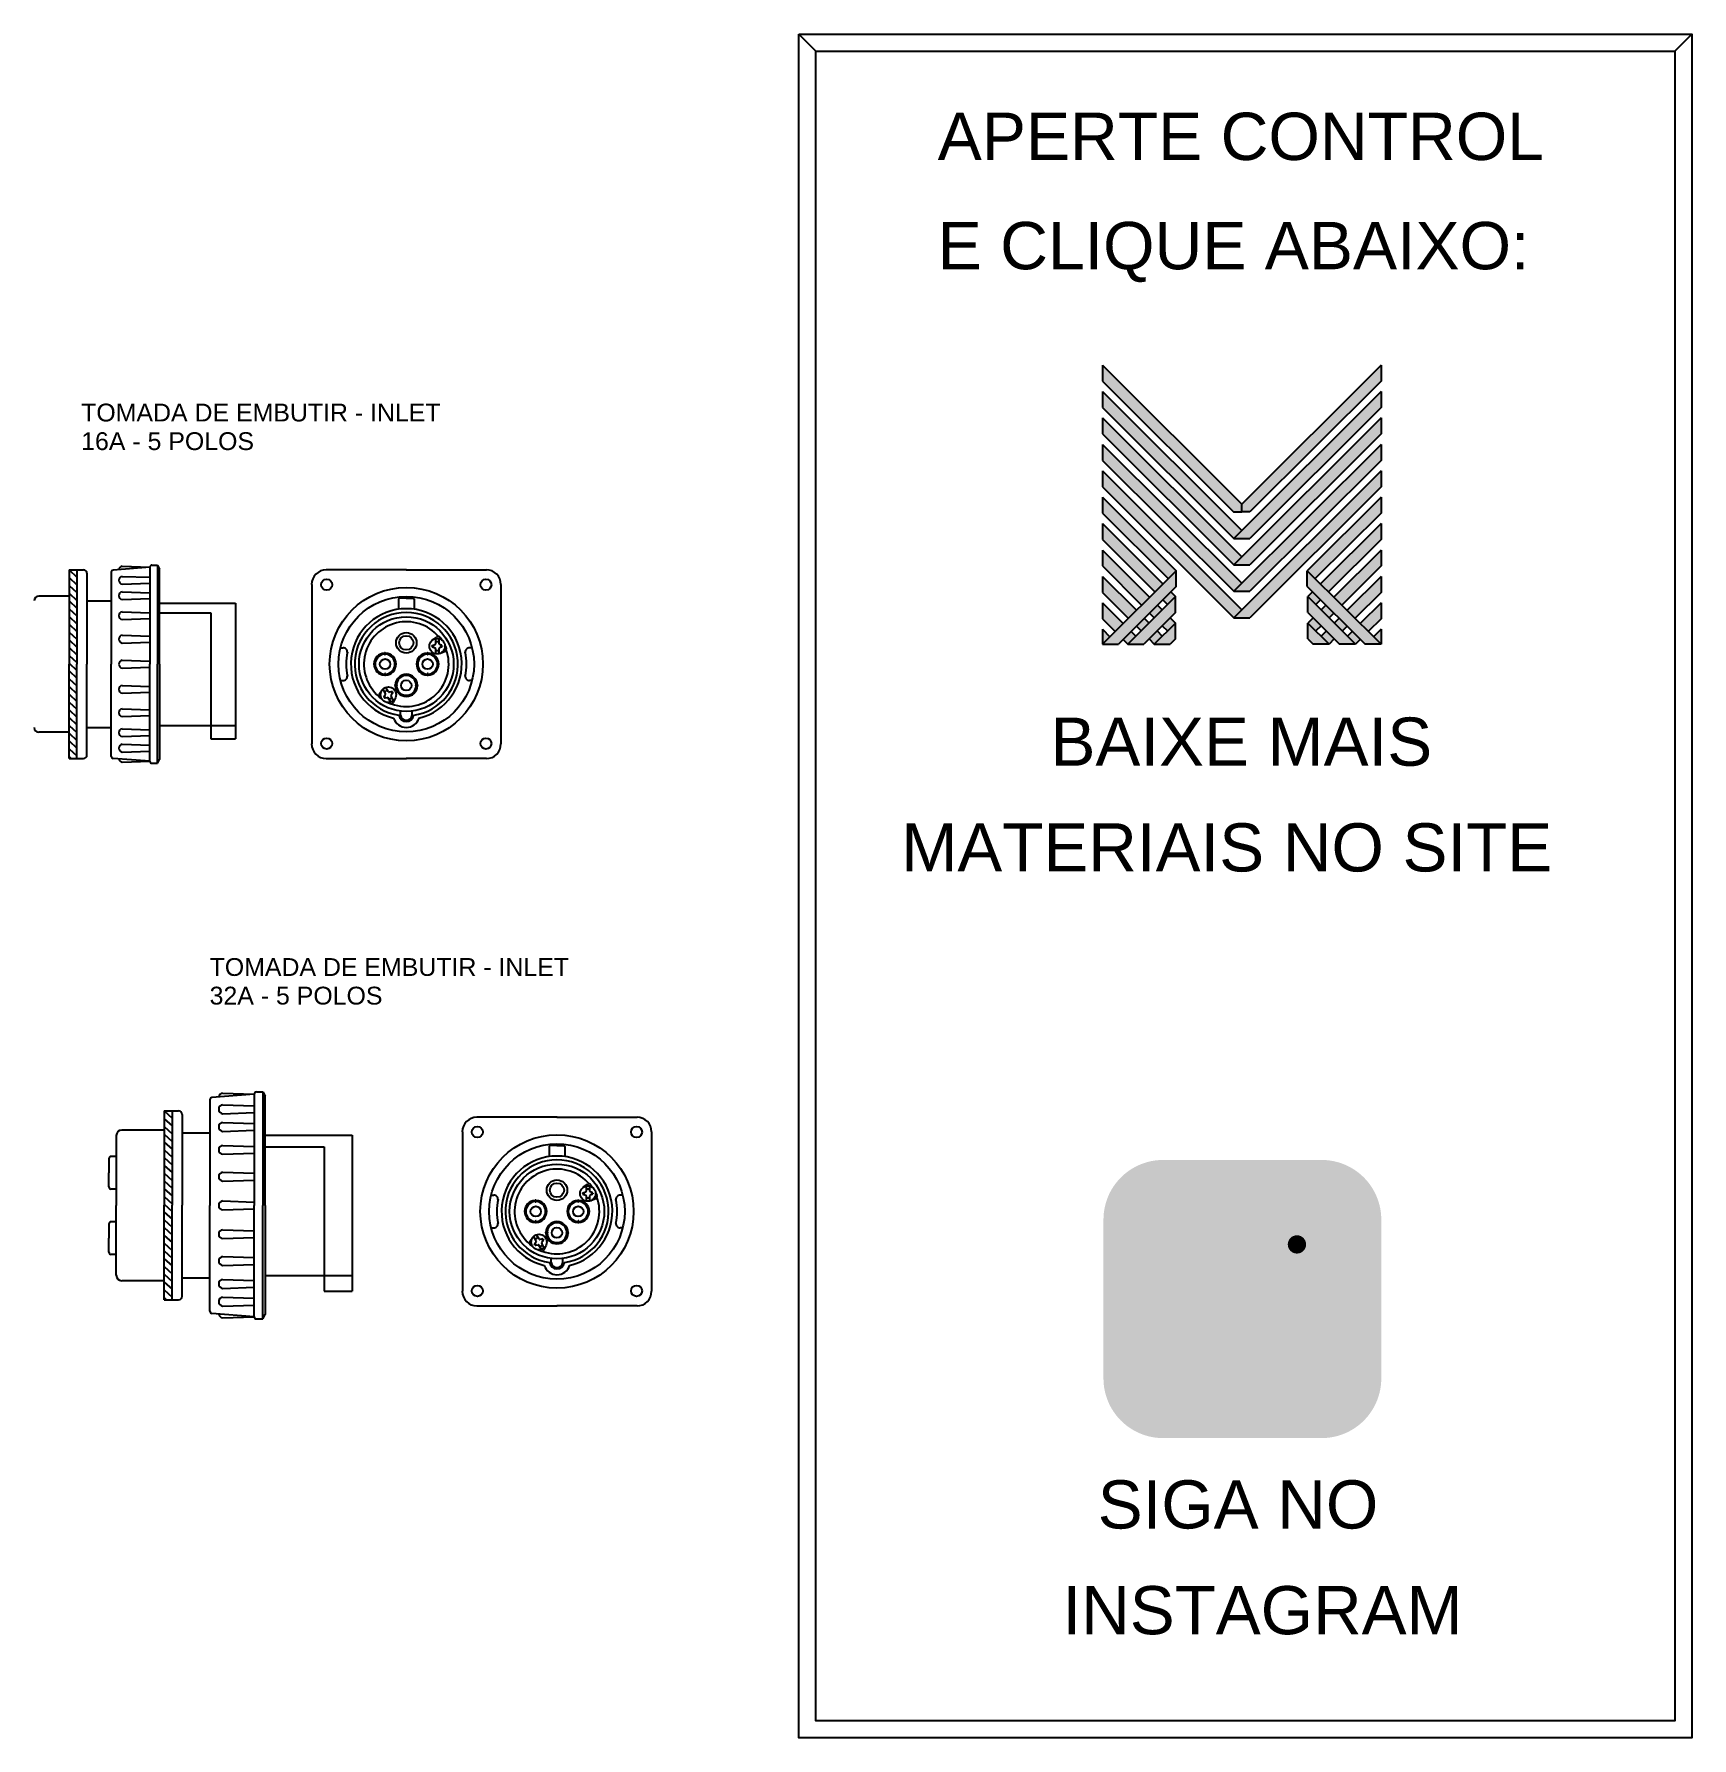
# Model space of a CAD drawing. Header units: millimetres. Extents: x 880 to 2237, y 682 to 1447.
# Drawn here: x 1492 to 2237, y 682 to 1447 of the extents above; entities that cross this region are included whole.
import ezdxf

# ---------------------------------------------------------------- set-up
doc = ezdxf.new("R2010")
doc.units = ezdxf.units.MM
for name, color, linetype in [('BUCHA DE PASSAGEM', 20, 'Continuous'), ('logo01', 10, 'Continuous'), ('logo02', 250, 'Continuous')]:
    doc.layers.add(name, color=color, linetype=linetype)
doc.styles.get("Standard").update_dxf_attribs({"font": 'arial.ttf'})

# ---------------------------------------------------------------- blocks, each defined once
blk = doc.blocks.new('MESH')
at = {"layer": 'logo01'}
h = blk.add_hatch(color=256, dxfattribs=at)
h.dxf.hatch_style = 1
h.paths.add_polyline_path([(30046, 14087), (30046, 13835), (32119, 11769), (32248, 11769), (32248, 11893)])
h.paths.add_polyline_path([(30046, 13670), (30046, 13418), (32121, 11349), (32248, 11475)])
h.paths.add_polyline_path([(30046, 13253), (30046, 13001), (32121, 10932), (32248, 11058)])
h.paths.add_polyline_path([(30046, 12835), (30046, 12583), (32121, 10515), (32248, 10641)])
h.paths.add_polyline_path([(30046, 12418), (30046, 12166), (32121, 10097), (32248, 10223)])
h.paths.add_polyline_path([(30046, 12001), (30046, 11749), (31084, 10714), (31211, 10840)])
h.paths.add_polyline_path([(30046, 11583), (30046, 11331), (30875, 10505), (31001, 10631)])
h.paths.add_polyline_path([(30046, 11166), (30046, 10914), (30666, 10296), (30792, 10422)])
h.paths.add_polyline_path([(30046, 10749), (30046, 10497), (30456, 10088), (30583, 10214)])
h.paths.add_polyline_path([(30046, 10331), (30046, 10079), (30247, 9879), (30373, 10005)])
h.paths.add_polyline_path([(30164, 9796), (30046, 9914), (30046, 9679)])
h.paths.add_polyline_path([(30574, 9805), (30500, 9879), (30373, 9753), (30448, 9679)])
h.paths.add_polyline_path([(30784, 10013), (30709, 10088), (30583, 9962), (30657, 9887)])
h.paths.add_polyline_path([(30993, 9805), (30910, 9887), (30784, 9761), (30867, 9679)])
h.paths.add_polyline_path([(30993, 10222), (30918, 10296), (30792, 10170), (30867, 10096)])
h.paths.add_polyline_path([(31119, 10096), (30993, 9970), (31076, 9887), (31202, 10013)])
h.paths.add_polyline_path([(31202, 10431), (31128, 10505), (31001, 10379), (31076, 10305)], flags=17)
h.paths.add_polyline_path([(33284, 10840), (33284, 10588), (34196, 9679), (34449, 9679)])
h.paths.add_polyline_path([(33293, 10431), (33293, 10179), (33794, 9679), (34047, 9679)])
h.paths.add_polyline_path([(33293, 10013), (33293, 9761), (33376, 9679), (33628, 9679)], flags=17)
at = {"layer": 'logo02'}
h = blk.add_hatch(color=256, dxfattribs=at)
h.dxf.hatch_style = 1
h.paths.add_polyline_path([(34449, 13835), (34449, 14087), (32248, 11893), (32248, 11769), (32376, 11769)])
h.paths.add_polyline_path([(34449, 13418), (34449, 13670), (32121, 11349), (32374, 11349)])
h.paths.add_polyline_path([(34449, 13001), (34449, 13253), (32121, 10932), (32374, 10932)])
h.paths.add_polyline_path([(34449, 12583), (34449, 12835), (32121, 10515), (32374, 10515)])
h.paths.add_polyline_path([(34449, 12166), (34449, 12418), (32121, 10097), (32374, 10097)])
h.paths.add_polyline_path([(34449, 11749), (34449, 12001), (33284, 10840), (33411, 10714)], flags=17)
h.paths.add_polyline_path([(34449, 11331), (34449, 11583), (33494, 10631), (33620, 10505)], flags=17)
h.paths.add_polyline_path([(34449, 10914), (34449, 11166), (33703, 10422), (33829, 10296)], flags=17)
h.paths.add_polyline_path([(34449, 10497), (34449, 10749), (33912, 10214), (34039, 10088)])
h.paths.add_polyline_path([(34449, 10331), (34122, 10005), (34248, 9879), (34449, 10079)])
h.paths.add_polyline_path([(33577, 10296), (33502, 10222), (33628, 10096), (33703, 10170)])
h.paths.add_polyline_path([(33367, 10505), (33293, 10431), (33419, 10305), (33494, 10379)], flags=17)
h.paths.add_polyline_path([(33376, 10096), (33293, 10013), (33419, 9887), (33502, 9970)])
h.paths.add_polyline_path([(33786, 10088), (33711, 10013), (33838, 9887), (33912, 9962)])
h.paths.add_polyline_path([(33585, 9887), (33502, 9805), (33628, 9679), (33711, 9761)])
h.paths.add_polyline_path([(33995, 9879), (33921, 9805), (34047, 9679), (34122, 9753)])
h.paths.add_polyline_path([(34449, 9914), (34331, 9796), (34449, 9679)])
h.paths.add_polyline_path([(31202, 10013), (30867, 9679), (31119, 9679), (31202, 9761)], flags=17)
h.paths.add_polyline_path([(31202, 10179), (31202, 10431), (30448, 9679), (30701, 9679)])
h.paths.add_polyline_path([(31211, 10588), (31211, 10840), (30046, 9679), (30299, 9679)])
at = {"layer": 'logo01'}
for p, q in [((30046, 14087), (30046, 13835)), ((30046, 14087), (32248, 11893)), ((30046, 13835), (32119, 11769)), ((30046, 13670), (30046, 13418)), ((30046, 13670), (32248, 11475)), ((30046, 13418), (32121, 11349)), ((30046, 13253), (30046, 13001)), ((30046, 13253), (32248, 11058)), ((30046, 13001), (32121, 10932)), ((30046, 12835), (30046, 12583)), ((30046, 12835), (32248, 10641)), ((30046, 12583), (32121, 10515)), ((30046, 12418), (30046, 12166)), ((30046, 12418), (32248, 10223)), ((30046, 12166), (32121, 10097)), ((30046, 12001), (30046, 11749)), ((30046, 12001), (31211, 10840)), ((30046, 11749), (31084, 10714)), ((30046, 11583), (30046, 11331)), ((30046, 11583), (31001, 10631)), ((32119, 11769), (32248, 11769)), ((30046, 11331), (30875, 10505)), ((30046, 11166), (30046, 10914)), ((30046, 11166), (30792, 10422)), ((30046, 10914), (30666, 10296)), ((33284, 10840), (34449, 9679)), ((33284, 10588), (33284, 10840)), ((30046, 10749), (30046, 10497)), ((30046, 10749), (30583, 10214)), ((31128, 10505), (31202, 10431)), ((33284, 10588), (34196, 9679)), ((30046, 10497), (30456, 10088)), ((30046, 10331), (30046, 10079)), ((30046, 10331), (30373, 10005)), ((30918, 10296), (30993, 10222)), ((31001, 10379), (31076, 10305)), ((33293, 10431), (34047, 9679)), ((33293, 10179), (33293, 10431)), ((30046, 10079), (30247, 9879)), ((30583, 9962), (30657, 9887)), ((30709, 10088), (30784, 10013)), ((30792, 10170), (30867, 10096)), ((30993, 9970), (31076, 9887)), ((31119, 10096), (31202, 10013)), ((33293, 10179), (33794, 9679)), ((33293, 10013), (33628, 9679)), ((33293, 9761), (33293, 10013)), ((30046, 9914), (30046, 9679)), ((30046, 9914), (30164, 9796)), ((30373, 9753), (30448, 9679)), ((30500, 9879), (30574, 9805)), ((30784, 9761), (30867, 9679)), ((30910, 9887), (30993, 9805)), ((33293, 9761), (33376, 9679)), ((33628, 9679), (33376, 9679)), ((34047, 9679), (33794, 9679)), ((34449, 9679), (34196, 9679))]:
    blk.add_line(p, q, dxfattribs=at)
at = {"layer": 'logo02'}
for p, q in [((34449, 14087), (32248, 11893)), ((34449, 14087), (34449, 13835)), ((34449, 13835), (32376, 11769)), ((34449, 13670), (32121, 11349)), ((34449, 13670), (34449, 13418)), ((34449, 13253), (32121, 10932)), ((34449, 13418), (32374, 11349)), ((34449, 13253), (34449, 13001)), ((34449, 13001), (32374, 10932)), ((34449, 12835), (32121, 10515)), ((34449, 12835), (34449, 12583)), ((34449, 12418), (32121, 10097)), ((34449, 12583), (32374, 10515)), ((34449, 12418), (34449, 12166)), ((34449, 12166), (32374, 10097)), ((32248, 11769), (32248, 11893)), ((34449, 12001), (33284, 10840)), ((34449, 12001), (34449, 11749)), ((32376, 11769), (32248, 11769)), ((34449, 11749), (33411, 10714)), ((34449, 11583), (33494, 10631)), ((34449, 11583), (34449, 11331)), ((32121, 11349), (32374, 11349)), ((34449, 11331), (33620, 10505)), ((34449, 11166), (33703, 10422)), ((34449, 11166), (34449, 10914)), ((31211, 10840), (30046, 9679)), ((31211, 10588), (31211, 10840)), ((32121, 10932), (32374, 10932)), ((34449, 10914), (33829, 10296)), ((31211, 10588), (30299, 9679)), ((32121, 10515), (32374, 10515)), ((33367, 10505), (33293, 10431)), ((34449, 10749), (33912, 10214)), ((34449, 10749), (34449, 10497)), ((31202, 10431), (30448, 9679)), ((31202, 10179), (31202, 10431)), ((33494, 10379), (33419, 10305)), ((33577, 10296), (33502, 10222)), ((34449, 10497), (34039, 10088)), ((34449, 10331), (34122, 10005)), ((34449, 10331), (34449, 10079)), ((31202, 10179), (30701, 9679)), ((31202, 10013), (30867, 9679)), ((31202, 9761), (31202, 10013)), ((32121, 10097), (32374, 10097)), ((33376, 10096), (33293, 10013)), ((33502, 9970), (33419, 9887)), ((33703, 10170), (33628, 10096)), ((33786, 10088), (33711, 10013)), ((33912, 9962), (33838, 9887)), ((34449, 10079), (34248, 9879)), ((31202, 9761), (31119, 9679)), ((33585, 9887), (33502, 9805)), ((33711, 9761), (33628, 9679)), ((33995, 9879), (33921, 9805)), ((34122, 9753), (34047, 9679)), ((34449, 9914), (34331, 9796)), ((34449, 9914), (34449, 9679)), ((30046, 9679), (30299, 9679)), ((30448, 9679), (30701, 9679)), ((30867, 9679), (31119, 9679))]:
    blk.add_line(p, q, dxfattribs=at)

msp = doc.modelspace()

# ---------------------------------------------------------------- hatches: boundary and pattern name
at = {"layer": 'BUCHA DE PASSAGEM'}
h = msp.add_hatch(color=18, dxfattribs=at)
h.dxf.hatch_style = 1
h.paths.add_polyline_path([(2070.24, 941.67), (1999.06, 941.67, 0.414214), (1972.26, 914.88), (1972.26, 843.55, 0.414214), (1999.06, 816.75), (2070.24, 816.75, 0.414214), (2097.03, 843.55), (2097.03, 914.88, 0.414214)])
h.paths.add_polyline_path([(2017.34, 924.32), (2051.96, 924.32, -0.414214), (2079.68, 896.6), (2079.68, 861.83, -0.414214), (2051.96, 834.11), (2017.34, 834.11, -0.414214), (1989.62, 861.83), (1989.62, 896.6, -0.414214)], flags=16)
h.paths.add_polyline_path([(2017.34, 916.08), (2051.96, 916.08, -0.414214), (2071.44, 896.6), (2071.44, 861.83, -0.414214), (2051.96, 842.35), (2017.34, 842.35, -0.414214), (1997.86, 861.83), (1997.86, 896.6, -0.414214)], flags=0)
h.paths.add_polyline_path([(2055.86, 879.21, -1), (2013.44, 879.21, -1)], flags=0)
h.paths.add_polyline_path([(2047.62, 879.21, -1), (2021.67, 879.21, -1)], flags=0)
h.paths.add_polyline_path([(2063.26, 903.73, -1), (2055.03, 903.73, -1)], flags=0)
h.paths.add_polyline_path([(2051.96, 916.08), (2017.34, 916.08, 0.414214), (1997.86, 896.6), (1997.86, 861.83, 0.414214), (2017.34, 842.35), (2051.96, 842.35, 0.414214), (2071.44, 861.83), (2071.44, 896.6, 0.414214)], flags=0)
h.paths.add_polyline_path([(2021.67, 879.21, 1), (2047.62, 879.21, 1)], flags=0)
h = msp.add_hatch(color=0, dxfattribs=at)
h.dxf.hatch_style = 1
h.paths.add_polyline_path([(2017.34, 924.32, 0.414214), (1989.62, 896.6), (1989.62, 861.83, 0.414214), (2017.34, 834.11), (2051.96, 834.11, 0.414214), (2079.68, 861.83), (2079.68, 896.6, 0.414214), (2051.96, 924.32)])
h.paths.add_polyline_path([(2063.26, 903.73, -1), (2055.03, 903.73, -1)], flags=16)
h.paths.add_polyline_path([(2055.86, 879.21, -1), (2013.44, 879.21, -1)], flags=16)
h.paths.add_polyline_path([(2047.62, 879.21, -1), (2021.67, 879.21, -1)], flags=0)
h = msp.add_hatch(color=18, dxfattribs=at)
h.dxf.hatch_style = 1
h.paths.add_polyline_path([(2051.96, 916.08), (2017.34, 916.08, 0.414214), (1997.86, 896.6), (1997.86, 861.83, 0.414214), (2017.34, 842.35), (2051.96, 842.35, 0.414214), (2071.44, 861.83), (2071.44, 896.6, 0.414214)])
h.paths.add_polyline_path([(2055.86, 879.21, -1), (2013.44, 879.21, -1)], flags=16)
h.paths.add_polyline_path([(2047.62, 879.21, -1), (2021.67, 879.21, -1)], flags=0)
h.paths.add_polyline_path([(2055.03, 903.73, -1), (2063.26, 903.73, -1)], flags=16)
h.paths.add_polyline_path([(2047.62, 879.21, 1), (2021.67, 879.21, 1)], flags=0)
h = msp.add_hatch(color=0, dxfattribs=at)
h.dxf.hatch_style = 1
h.paths.add_polyline_path([(2063.26, 903.73, 1), (2055.03, 903.73, 1)])
h = msp.add_hatch(color=0, dxfattribs=at)
h.dxf.hatch_style = 1
h.paths.add_polyline_path([(2013.44, 879.21, 1), (2055.86, 879.21, 1)])
h.paths.add_polyline_path([(2047.62, 879.21, -1), (2021.67, 879.21, -1)], flags=16)
h = msp.add_hatch(color=18, dxfattribs=at)
h.dxf.hatch_style = 1
h.paths.add_polyline_path([(2021.67, 879.21, 1), (2047.62, 879.21, 1)])

# ---------------------------------------------------------------- linework, layer by layer
at = {"color": 1}
for p, q in [((1507.69, 1206.68), (1514.2, 1206.68)), ((1507.69, 1206.68), (1507.69, 1164.31)), ((1507.69, 1206.68), (1511.24, 1203.45)), ((1507.69, 1203.19), (1511.24, 1199.96)), ((1511.24, 1206.68), (1511.24, 1164.31)), ((1515.76, 1205.13), (1515.76, 1164.31)), ((1526.67, 1205.78), (1526.67, 1164.31)), ((1544.01, 1207.92), (1527.45, 1206.62)), ((1531.63, 1208.35), (1544.01, 1207.92)), ((1531.63, 1203.77), (1544.01, 1203.34)), ((1544.01, 1207.97), (1544.01, 1164.31)), ((1544.85, 1208.81), (1547.36, 1208.81)), ((1547.36, 1208.81), (1547.36, 1164.31)), ((1547.36, 1208.81), (1548.31, 1207.06)), ((1548.31, 1164.31), (1548.31, 1207.06)), ((1659.19, 1206.68), (1623.2, 1206.68)), ((1659.15, 1206.68), (1695.13, 1206.68)), ((1507.69, 1194.86), (1494.1, 1194.86)), ((1507.69, 1199.7), (1511.24, 1196.47)), ((1507.69, 1196.21), (1511.24, 1192.98)), ((1531.63, 1200.26), (1544.01, 1200.69)), ((1531.63, 1196.83), (1544.01, 1196.4)), ((1531.63, 1193.32), (1544.01, 1193.75)), ((1616.67, 1200.15), (1616.67, 1128.48)), ((1659.17, 1193.9), (1656.04, 1193.9)), ((1659.17, 1193.9), (1662.31, 1193.9)), ((1701.67, 1200.15), (1701.67, 1128.48)), ((1507.69, 1192.72), (1511.24, 1189.49)), ((1507.69, 1189.22), (1511.24, 1185.99)), ((1515.76, 1192.72), (1526.67, 1192.72)), ((1531.63, 1187.85), (1544.01, 1187.42)), ((1548.31, 1191.79), (1582.44, 1191.79)), ((1548.31, 1187.31), (1571.45, 1187.31)), ((1571.45, 1187.31), (1571.45, 1130.73)), ((1582.44, 1191.79), (1582.44, 1130.73)), ((1655.63, 1193.49), (1655.63, 1188.99)), ((1662.71, 1193.49), (1662.71, 1188.99)), ((1507.69, 1185.73), (1511.24, 1182.5)), ((1507.69, 1182.24), (1511.24, 1179.01)), ((1507.69, 1178.75), (1511.24, 1175.52)), ((1531.63, 1184.34), (1544.01, 1184.77)), ((1507.69, 1175.26), (1511.24, 1172.03)), ((1507.69, 1171.76), (1511.24, 1168.53)), ((1531.63, 1177.34), (1544.01, 1176.91)), ((1531.63, 1173.83), (1544.01, 1174.26)), ((1629.66, 1171.69), (1630.79, 1171.69)), ((1670.85, 1172.74), (1672.07, 1173.21)), ((1670.85, 1172.4), (1670.85, 1172.74)), ((1670.85, 1172.4), (1670.85, 1172.06)), ((1670.85, 1172.06), (1672.07, 1171.6)), ((1670.96, 1175.21), (1672.9, 1176.53)), ((1671.27, 1172.4), (1671.27, 1172.9)), ((1671.27, 1172.4), (1671.27, 1171.9)), ((1672.28, 1175.82), (1672.28, 1173.51)), ((1672.28, 1171.29), (1672.28, 1168.99)), ((1673.81, 1175.82), (1673.81, 1173.51)), ((1673.81, 1171.29), (1673.81, 1168.99)), ((1675.02, 1172.82), (1674.02, 1173.21)), ((1675.02, 1171.98), (1674.02, 1171.6)), ((1675.05, 1175.27), (1674.37, 1176.26)), ((1674.82, 1172.4), (1674.82, 1172.9)), ((1674.82, 1172.4), (1674.82, 1171.9)), ((1675.23, 1172.52), (1675.23, 1172.29)), ((1676.52, 1172.73), (1677.05, 1171.65)), ((1688.68, 1171.69), (1687.54, 1171.69)), ((1507.69, 1168.27), (1511.24, 1165.04)), ((1507.69, 1164.78), (1511.24, 1161.55)), ((1507.69, 1121.94), (1507.69, 1164.31)), ((1511.24, 1121.94), (1511.24, 1164.31)), ((1515.76, 1123.5), (1515.76, 1164.31)), ((1526.67, 1122.85), (1526.67, 1164.31)), ((1531.63, 1166.07), (1544.01, 1165.64)), ((1544.01, 1120.66), (1544.01, 1164.31)), ((1547.36, 1119.81), (1547.36, 1164.31)), ((1548.31, 1164.31), (1548.31, 1121.57)), ((1649.61, 1169.36), (1649.36, 1169.36)), ((1649.36, 1169.36), (1649.36, 1168.64)), ((1649.36, 1168.64), (1649.61, 1168.64)), ((1649.61, 1169.36), (1649.86, 1169.36)), ((1649.86, 1168.64), (1649.61, 1168.64)), ((1649.86, 1169.36), (1649.86, 1168.64)), ((1668.73, 1169.36), (1668.48, 1169.36)), ((1668.48, 1169.36), (1668.48, 1168.64)), ((1668.48, 1168.64), (1668.73, 1168.64)), ((1668.73, 1169.36), (1668.98, 1169.36)), ((1668.98, 1168.64), (1668.73, 1168.64)), ((1668.98, 1169.36), (1668.98, 1168.64)), ((1674.45, 1169.21), (1676.56, 1170.23)), ((1507.69, 1161.29), (1511.24, 1158.06)), ((1507.69, 1157.8), (1511.24, 1154.57)), ((1531.63, 1162.56), (1544.01, 1162.99)), ((1629.66, 1157.01), (1630.79, 1157.01)), ((1649.36, 1159.35), (1649.36, 1160.07)), ((1649.36, 1160.07), (1649.61, 1160.07)), ((1649.61, 1159.35), (1649.36, 1159.35)), ((1649.86, 1160.07), (1649.61, 1160.07)), ((1649.61, 1159.35), (1649.86, 1159.35)), ((1649.86, 1159.35), (1649.86, 1160.07)), ((1668.48, 1159.35), (1668.48, 1160.07)), ((1668.48, 1160.07), (1668.73, 1160.07)), ((1668.73, 1159.35), (1668.48, 1159.35)), ((1668.98, 1160.07), (1668.73, 1160.07)), ((1668.73, 1159.35), (1668.98, 1159.35)), ((1668.98, 1159.35), (1668.98, 1160.07)), ((1688.68, 1157.01), (1687.54, 1157.01)), ((1507.69, 1154.3), (1511.24, 1151.07)), ((1507.69, 1150.81), (1511.24, 1147.58)), ((1531.63, 1154.8), (1544.01, 1154.37)), ((1531.63, 1151.29), (1544.01, 1151.72)), ((1648.27, 1152.65), (1646.97, 1150.7)), ((1648.26, 1148.56), (1647.26, 1149.23)), ((1649.88, 1151.17), (1648.72, 1153.16)), ((1649.27, 1149.4), (1649.15, 1149.59)), ((1649.18, 1149.96), (1649.85, 1150.8)), ((1649.57, 1149.7), (1649.32, 1150.13)), ((1649.57, 1149.7), (1649.82, 1149.27)), ((1649.6, 1149.24), (1650.66, 1149.41)), ((1651.2, 1151.94), (1650.04, 1153.93)), ((1652.16, 1147.26), (1651, 1149.25)), ((1652.82, 1151.99), (1651.54, 1151.78)), ((1653.48, 1148.03), (1652.32, 1150.03)), ((1653.16, 1151.41), (1652.35, 1150.4)), ((1652.63, 1151.49), (1652.38, 1151.92)), ((1652.63, 1151.49), (1652.88, 1151.06)), ((1652.99, 1151.7), (1652.82, 1151.99)), ((1652.99, 1151.7), (1653.16, 1151.41)), ((1654.31, 1149.22), (1653.31, 1147.1)), ((1654.17, 1154.8), (1654.17, 1155.05)), ((1654.17, 1155.05), (1654.89, 1155.05)), ((1654.17, 1154.8), (1654.17, 1154.54)), ((1654.17, 1154.54), (1654.89, 1154.54)), ((1654.89, 1155.05), (1654.89, 1154.8)), ((1654.89, 1154.54), (1654.89, 1154.8)), ((1664.17, 1155.05), (1663.45, 1155.05)), ((1663.45, 1155.05), (1663.45, 1154.8)), ((1663.45, 1154.54), (1663.45, 1154.8)), ((1664.17, 1154.54), (1663.45, 1154.54)), ((1664.17, 1154.8), (1664.17, 1155.05)), ((1664.17, 1154.8), (1664.17, 1154.54)), ((1507.69, 1147.32), (1511.24, 1144.09)), ((1507.69, 1143.83), (1511.24, 1140.6)), ((1507.69, 1140.34), (1511.24, 1137.11)), ((1531.63, 1144.29), (1544.01, 1143.86)), ((1531.63, 1140.78), (1544.01, 1141.21)), ((1650.81, 1147.11), (1651.89, 1146.6)), ((1656.58, 1141.36), (1656.58, 1143.26)), ((1661.76, 1141.36), (1661.76, 1143.26)), ((1507.69, 1133.76), (1494.1, 1133.76)), ((1507.69, 1136.84), (1511.24, 1133.61)), ((1507.69, 1133.35), (1511.24, 1130.12)), ((1515.76, 1135.91), (1526.67, 1135.91)), ((1531.63, 1135.3), (1544.01, 1134.88)), ((1548.31, 1136.83), (1582.44, 1136.83)), ((1659.17, 1139.46), (1659.17, 1139.46)), ((1659.17, 1139.46), (1659.17, 1139.46)), ((1507.69, 1129.86), (1511.24, 1126.63)), ((1507.69, 1126.37), (1511.24, 1123.14)), ((1531.63, 1131.8), (1544.01, 1132.23)), ((1531.63, 1128.36), (1544.01, 1127.93)), ((1531.63, 1124.86), (1544.01, 1125.29)), ((1571.45, 1130.73), (1582.44, 1130.73)), ((1507.69, 1122.88), (1508.71, 1121.94)), ((1507.69, 1121.94), (1514.2, 1121.94)), ((1544.01, 1120.7), (1527.45, 1122.01)), ((1531.63, 1120.28), (1544.01, 1120.7)), ((1544.85, 1119.81), (1547.36, 1119.81)), ((1547.36, 1119.81), (1548.31, 1121.57)), ((1623.2, 1121.94), (1659.19, 1121.94)), ((1695.13, 1121.94), (1659.15, 1121.94)), ((1591.83, 972.25), (1594.71, 972.25)), ((1594.71, 972.25), (1594.71, 921.25)), ((1594.71, 972.25), (1595.79, 970.24)), ((1570.99, 968.77), (1570.99, 921.25)), ((1590.86, 971.23), (1571.88, 969.73)), ((1576.68, 971.72), (1590.86, 971.23)), ((1576.68, 966.47), (1590.86, 965.97)), ((1590.86, 971.28), (1590.86, 921.25)), ((1595.79, 921.25), (1595.79, 970.24)), ((1550.42, 963.66), (1556.93, 963.66)), ((1550.42, 963.66), (1550.42, 921.29)), ((1550.42, 963.66), (1553.97, 960.43)), ((1550.42, 960.17), (1553.97, 956.94)), ((1550.42, 956.68), (1553.97, 953.44)), ((1553.97, 963.66), (1553.97, 921.29)), ((1558.49, 962.11), (1558.49, 921.29)), ((1576.68, 962.45), (1590.86, 962.94)), ((1576.68, 958.51), (1590.86, 958.02)), ((1726.85, 960.87), (1690.86, 960.87)), ((1726.81, 960.87), (1762.79, 960.87)), ((1528.92, 952.66), (1528.92, 921.26)), ((1550.42, 955.08), (1531.34, 955.08)), ((1550.42, 953.18), (1553.97, 949.95)), ((1550.42, 949.69), (1553.97, 946.46)), ((1558.49, 953.8), (1570.99, 953.8)), ((1576.68, 954.49), (1590.86, 954.99)), ((1595.79, 952.74), (1634.91, 952.74)), ((1634.91, 952.74), (1634.91, 882.75)), ((1684.33, 954.33), (1684.33, 882.67)), ((1769.33, 954.33), (1769.33, 882.67)), ((1525.58, 942.3), (1525.58, 935.94)), ((1528.92, 943.27), (1526.55, 943.27)), ((1550.42, 946.2), (1553.97, 942.97)), ((1550.42, 942.71), (1553.97, 939.48)), ((1576.68, 948.21), (1590.86, 947.72)), ((1576.68, 944.2), (1590.86, 944.69)), ((1595.79, 947.6), (1622.31, 947.6)), ((1622.31, 947.6), (1622.31, 882.75)), ((1723.29, 947.68), (1723.29, 943.17)), ((1726.83, 948.09), (1723.7, 948.09)), ((1726.83, 948.09), (1729.97, 948.09)), ((1730.37, 947.68), (1730.37, 943.17)), ((1525.58, 929.58), (1525.58, 935.94)), ((1550.42, 939.22), (1553.97, 935.99)), ((1550.42, 935.72), (1553.97, 932.49)), ((1576.68, 936.17), (1590.86, 935.68)), ((1528.92, 928.61), (1526.55, 928.61)), ((1550.42, 932.23), (1553.97, 929)), ((1550.42, 928.74), (1553.97, 925.51)), ((1576.68, 932.16), (1590.86, 932.65)), ((1738.51, 926.93), (1739.72, 927.39)), ((1738.51, 926.59), (1738.51, 926.93)), ((1738.51, 926.59), (1738.51, 926.25)), ((1738.51, 926.25), (1739.72, 925.78)), ((1738.62, 929.4), (1740.56, 930.72)), ((1738.93, 926.59), (1738.93, 927.09)), ((1738.93, 926.59), (1738.93, 926.09)), ((1739.94, 930), (1739.94, 927.7)), ((1741.47, 930), (1741.47, 927.7)), ((1742.68, 927.01), (1741.68, 927.39)), ((1742.68, 926.17), (1741.68, 925.78)), ((1742.7, 929.45), (1742.03, 930.44)), ((1742.47, 926.59), (1742.47, 927.09)), ((1742.47, 926.59), (1742.47, 926.09)), ((1742.89, 926.7), (1742.89, 926.47)), ((1744.18, 926.91), (1744.7, 925.84)), ((1528.92, 889.85), (1528.92, 921.26)), ((1550.42, 925.25), (1553.97, 922.02)), ((1550.42, 921.76), (1553.97, 918.53)), ((1550.42, 878.92), (1550.42, 921.29)), ((1550.42, 918.26), (1553.97, 915.03)), ((1553.97, 878.92), (1553.97, 921.29)), ((1558.49, 880.47), (1558.49, 921.29)), ((1570.99, 873.72), (1570.99, 921.25)), ((1576.68, 923.26), (1590.86, 922.76)), ((1576.68, 919.24), (1590.86, 919.73)), ((1590.86, 871.21), (1590.86, 921.25)), ((1594.71, 870.25), (1594.71, 921.25)), ((1595.79, 921.25), (1595.79, 872.26)), ((1697.32, 925.87), (1698.45, 925.87)), ((1717.27, 923.54), (1717.02, 923.54)), ((1717.02, 923.54), (1717.02, 922.82)), ((1717.02, 922.82), (1717.27, 922.82)), ((1717.27, 923.54), (1717.52, 923.54)), ((1717.52, 922.82), (1717.27, 922.82)), ((1717.52, 923.54), (1717.52, 922.82)), ((1736.39, 923.54), (1736.14, 923.54)), ((1736.14, 923.54), (1736.14, 922.82)), ((1736.14, 922.82), (1736.39, 922.82)), ((1736.39, 923.54), (1736.64, 923.54)), ((1736.64, 922.82), (1736.39, 922.82)), ((1736.64, 923.54), (1736.64, 922.82)), ((1739.94, 925.48), (1739.94, 923.18)), ((1741.47, 925.48), (1741.47, 923.18)), ((1742.11, 923.39), (1744.21, 924.42)), ((1756.34, 925.87), (1755.2, 925.87)), ((1525.58, 912.94), (1525.58, 906.58)), ((1528.92, 913.9), (1526.55, 913.9)), ((1550.42, 914.77), (1553.97, 911.54)), ((1550.42, 911.28), (1553.97, 908.05)), ((1697.32, 911.2), (1698.45, 911.2)), ((1717.02, 913.54), (1717.02, 914.26)), ((1717.02, 914.26), (1717.27, 914.26)), ((1717.27, 913.54), (1717.02, 913.54)), ((1717.52, 914.26), (1717.27, 914.26)), ((1717.27, 913.54), (1717.52, 913.54)), ((1717.52, 913.54), (1717.52, 914.26)), ((1736.14, 913.54), (1736.14, 914.26)), ((1736.14, 914.26), (1736.39, 914.26)), ((1736.39, 913.54), (1736.14, 913.54)), ((1736.64, 914.26), (1736.39, 914.26)), ((1736.39, 913.54), (1736.64, 913.54)), ((1736.64, 913.54), (1736.64, 914.26)), ((1756.34, 911.2), (1755.2, 911.2)), ((1525.58, 900.22), (1525.58, 906.58)), ((1550.42, 907.79), (1553.97, 904.56)), ((1550.42, 904.3), (1553.97, 901.07)), ((1576.68, 910.34), (1590.86, 909.85)), ((1576.68, 906.32), (1590.86, 906.81)), ((1715.93, 906.83), (1714.63, 904.89)), ((1715.92, 902.75), (1714.92, 903.41)), ((1717.54, 905.35), (1716.38, 907.34)), ((1716.92, 903.58), (1716.81, 903.78)), ((1716.84, 904.15), (1717.51, 904.98)), ((1717.23, 903.89), (1716.98, 904.32)), ((1717.23, 903.89), (1717.48, 903.46)), ((1717.26, 903.42), (1718.32, 903.6)), ((1718.86, 906.13), (1717.7, 908.11)), ((1719.82, 901.45), (1718.66, 903.44)), ((1720.48, 906.18), (1719.2, 905.97)), ((1721.14, 902.22), (1719.98, 904.21)), ((1720.82, 905.59), (1720.01, 904.58)), ((1720.29, 905.68), (1720.04, 906.11)), ((1720.29, 905.68), (1720.54, 905.25)), ((1720.65, 905.89), (1720.48, 906.18)), ((1720.65, 905.89), (1720.82, 905.59)), ((1721.97, 903.4), (1720.97, 901.29)), ((1721.83, 908.98), (1721.83, 909.23)), ((1721.83, 909.23), (1722.55, 909.23)), ((1721.83, 908.98), (1721.83, 908.73)), ((1721.83, 908.73), (1722.55, 908.73)), ((1722.55, 909.23), (1722.55, 908.98)), ((1722.55, 908.73), (1722.55, 908.98)), ((1731.83, 909.23), (1731.11, 909.23)), ((1731.11, 909.23), (1731.11, 908.98)), ((1731.11, 908.73), (1731.11, 908.98)), ((1731.83, 908.73), (1731.11, 908.73)), ((1731.83, 908.98), (1731.83, 909.23)), ((1731.83, 908.98), (1731.83, 908.73)), ((1528.92, 899.25), (1526.55, 899.25)), ((1550.42, 900.8), (1553.97, 897.57)), ((1550.42, 897.31), (1553.97, 894.08)), ((1576.68, 898.3), (1590.86, 897.81)), ((1718.47, 901.3), (1719.55, 900.78)), ((1724.24, 895.54), (1724.24, 897.44)), ((1729.42, 895.54), (1729.42, 897.44)), ((1550.42, 893.82), (1553.97, 890.59)), ((1550.42, 890.33), (1553.97, 887.1)), ((1558.49, 888.69), (1570.99, 888.69)), ((1576.68, 894.28), (1590.86, 894.77)), ((1576.68, 888), (1590.86, 887.51)), ((1595.79, 889.75), (1634.91, 889.75)), ((1726.83, 893.65), (1726.83, 893.65)), ((1726.83, 893.65), (1726.83, 893.65)), ((1550.42, 887.44), (1531.34, 887.44)), ((1550.42, 886.84), (1553.97, 883.61)), ((1550.42, 883.34), (1553.97, 880.11)), ((1576.68, 883.98), (1590.86, 884.47)), ((1576.68, 880.05), (1590.86, 879.55)), ((1622.31, 882.75), (1634.91, 882.75)), ((1550.42, 879.85), (1551.44, 878.92)), ((1550.42, 878.92), (1556.93, 878.92)), ((1590.86, 871.27), (1571.88, 872.76)), ((1576.68, 876.03), (1590.86, 876.52)), ((1690.86, 876.13), (1726.85, 876.13)), ((1762.79, 876.13), (1726.81, 876.13)), ((1576.68, 870.77), (1590.86, 871.27)), ((1591.83, 870.25), (1594.71, 870.25)), ((1594.71, 870.25), (1595.79, 872.26))]:
    msp.add_line(p, q, dxfattribs=at)
for centre, radius in [((1623.42, 1200.02), 2.47), ((1694.91, 1200.02), 2.47), ((1659.17, 1164.35), 34.43), ((1659.17, 1164.35), 30.41), ((1659.17, 1164.35), 21.25), ((1659.17, 1173.91), 4.62), ((1659.17, 1173.91), 3.18), ((1673.04, 1172.41), 3.5), ((1649.61, 1164.35), 2.33), ((1668.73, 1164.35), 2.33), ((1659.17, 1154.8), 2.33), ((1651.1, 1150.6), 3.5), ((1623.42, 1128.69), 2.47), ((1694.91, 1128.69), 2.47), ((1691.08, 954.2), 2.47), ((1762.57, 954.2), 2.47), ((1726.83, 918.54), 34.43), ((1726.83, 918.54), 30.41), ((1726.83, 918.54), 21.25), ((1726.83, 928.1), 4.62), ((1726.83, 928.1), 3.18), ((1740.7, 926.59), 3.5), ((1717.27, 918.54), 2.33), ((1736.39, 918.54), 2.33), ((1726.83, 908.98), 2.33), ((1718.76, 904.78), 3.5), ((1691.08, 882.87), 2.47), ((1762.57, 882.87), 2.47)]:
    msp.add_circle(centre, radius, dxfattribs=at)
for centre, radius, start, end in [((1514.2, 1205.13), 1.55, 0, 90), ((1527.51, 1205.78), 0.843, 94.49452, 180), ((1531.86, 1202.02), 1.77, 97.4263, 262.5737), ((1531.86, 1206.6), 1.77, 97.4263, 172.47595), ((1544.85, 1207.97), 0.843, 90, 180), ((1623.2, 1200.15), 6.54, 90, 180), ((1695.13, 1200.15), 6.54, 0, 90), ((1494.1, 1192.76), 2.11, 90, 180), ((1531.86, 1195.08), 1.77, 97.4263, 262.5737), ((1656.04, 1193.49), 0.409, 90, 180), ((1662.31, 1193.49), 0.409, 0, 90), ((1531.86, 1186.09), 1.77, 97.4263, 262.5737), ((1659.17, 1164.35), 24.89, 283.21651, 256.76888), ((1659.17, 1164.35), 23.18, 278.20843, 261.77698), ((1659.17, 1164.35), 19.04, 40.46064, 229.55046), ((1531.86, 1175.59), 1.77, 97.4263, 262.5737), ((1630.77, 1169.76), 1.93, 356.43838, 90.69859), ((1659.17, 1164.35), 19.04, 249.57387, 19.82044), ((1671.95, 1173.51), 0.327, 290.93616, 360), ((1671.95, 1171.29), 0.327, 0, 69.06384), ((1673.04, 1172.41), 1.97, 67.08252, 112.91748), ((1673.49, 1175.66), 1.06, 34.30853, 124.30853), ((1674.13, 1173.51), 0.327, 180, 249.06384), ((1674.13, 1171.29), 0.327, 110.93616, 180), ((1674.9, 1172.52), 0.327, 0, 69.06384), ((1674.9, 1172.29), 0.327, 290.93616, 0), ((1676.09, 1171.19), 1.06, 295.97255, 25.97255), ((1687.57, 1169.76), 1.93, 89.30141, 183.56162), ((1531.86, 1164.31), 1.77, 97.4263, 180), ((1531.86, 1164.31), 1.77, 180, 262.5737), ((1659.17, 1164.35), 27, 168.60272, 191.39598), ((1649.61, 1164.35), 4.98, 92.89293, 267.10707), ((1649.61, 1164.35), 4.46, 93.22959, 266.77041), ((1649.61, 1164.35), 4.98, 272.89293, 87.10707), ((1649.61, 1164.35), 4.46, 273.22959, 86.77041), ((1668.73, 1164.35), 4.98, 92.89293, 267.10707), ((1668.73, 1164.35), 4.46, 93.22959, 266.77041), ((1668.73, 1164.35), 4.98, 272.89293, 87.10707), ((1668.73, 1164.35), 4.46, 273.22959, 86.77041), ((1673.04, 1172.41), 1.97, 247.08252, 292.91748), ((1659.17, 1164.35), 27, 348.60402, 11.39728), ((1630.77, 1158.94), 1.93, 269.30141, 3.56162), ((1659.17, 1154.8), 4.98, 2.89293, 177.10707), ((1659.17, 1154.8), 4.46, 3.22959, 176.77041), ((1687.57, 1158.94), 1.93, 176.43838, 270.69859), ((1531.86, 1153.04), 1.77, 97.4263, 262.5737), ((1647.85, 1150.11), 1.06, 146.22595, 236.22595), ((1649.43, 1149.76), 0.327, 141.18956, 210.2534), ((1649.55, 1149.56), 0.327, 210.2534, 279.31724), ((1651.1, 1150.6), 1.97, 97.33592, 143.17088), ((1649.6, 1151), 0.327, 321.18956, 30.2534), ((1650.71, 1149.09), 0.327, 30.2534, 99.31724), ((1651.48, 1152.11), 0.327, 210.2534, 279.31724), ((1651.1, 1150.6), 1.97, 277.33592, 323.17088), ((1652.6, 1150.19), 0.327, 141.18956, 210.2534), ((1659.17, 1154.8), 4.98, 182.89293, 357.10707), ((1659.17, 1154.8), 4.46, 183.22959, 356.77041), ((1531.86, 1142.54), 1.77, 97.4263, 262.5737), ((1652.35, 1147.56), 1.06, 244.56193, 334.56193), ((1659.17, 1141.87), 3.34, 187.86441, 352.13559), ((1659.17, 1141.76), 2.62, 188.90251, 351.09749), ((1494.1, 1135.87), 2.11, 180, 270), ((1531.86, 1133.55), 1.77, 97.4263, 262.5737), ((1659.17, 1141.91), 5.97, 197.41001, 342.58999), ((1659.17, 1164.35), 24.89, 269.98684, 270), ((1531.86, 1126.61), 1.77, 97.4263, 262.5737), ((1623.2, 1128.48), 6.54, 180, 270), ((1695.13, 1128.48), 6.54, 270, 0), ((1514.2, 1123.5), 1.55, 270, 0), ((1527.51, 1122.85), 0.843, 180, 265.50548), ((1531.86, 1122.03), 1.77, 187.52405, 262.5737), ((1544.85, 1120.66), 0.843, 180, 270), ((1591.83, 971.28), 0.966, 90, 180), ((1571.96, 968.77), 0.966, 94.49452, 180), ((1576.94, 964.46), 2.03, 97.4263, 262.5737), ((1576.94, 969.71), 2.03, 97.4263, 172.47595), ((1556.93, 962.11), 1.55, 0, 90), ((1576.94, 956.5), 2.03, 97.4263, 262.5737), ((1690.86, 954.33), 6.54, 90, 180), ((1762.79, 954.33), 6.54, 0, 90), ((1531.34, 952.66), 2.42, 90, 180), ((1526.55, 942.3), 0.966, 90, 180), ((1576.94, 946.21), 2.03, 97.4263, 262.5737), ((1726.83, 918.54), 24.89, 283.21651, 256.76888), ((1726.83, 918.54), 23.18, 278.20843, 261.77698), ((1723.7, 947.68), 0.409, 90, 180), ((1729.97, 947.68), 0.409, 0, 90), ((1576.94, 934.16), 2.03, 97.4263, 262.5737), ((1726.83, 918.54), 19.04, 40.46064, 229.55046), ((1526.55, 929.58), 0.966, 180, 270), ((1739.61, 927.7), 0.327, 290.93616, 360), ((1740.7, 926.59), 1.97, 67.08252, 112.91748), ((1741.15, 929.84), 1.06, 34.30853, 124.30853), ((1741.79, 927.7), 0.327, 180, 249.06384), ((1742.56, 926.7), 0.327, 0, 69.06384), ((1742.56, 926.47), 0.327, 290.93616, 0), ((1576.94, 921.25), 2.03, 97.4263, 180), ((1576.94, 921.25), 2.03, 180, 262.5737), ((1698.43, 923.94), 1.93, 356.43838, 90.69859), ((1726.83, 918.54), 27, 168.60272, 191.39598), ((1717.27, 918.54), 4.98, 92.89293, 267.10707), ((1717.27, 918.54), 4.46, 93.22959, 266.77041), ((1717.27, 918.54), 4.98, 272.89293, 87.10707), ((1717.27, 918.54), 4.46, 273.22959, 86.77041), ((1726.83, 918.54), 19.04, 249.57387, 19.82044), ((1736.39, 918.54), 4.98, 92.89293, 267.10707), ((1736.39, 918.54), 4.46, 93.22959, 266.77041), ((1736.39, 918.54), 4.98, 272.89293, 87.10707), ((1736.39, 918.54), 4.46, 273.22959, 86.77041), ((1739.61, 925.48), 0.327, 0, 69.06384), ((1740.7, 926.59), 1.97, 247.08252, 292.91748), ((1741.79, 925.48), 0.327, 110.93616, 180), ((1743.75, 925.37), 1.06, 295.97255, 25.97255), ((1755.23, 923.94), 1.93, 89.30141, 183.56162), ((1726.83, 918.54), 27, 348.60402, 11.39728), ((1526.55, 912.94), 0.966, 90, 180), ((1698.43, 913.13), 1.93, 269.30141, 3.56162), ((1726.83, 908.98), 4.98, 2.89293, 177.10707), ((1726.83, 908.98), 4.46, 3.22959, 176.77041), ((1755.23, 913.13), 1.93, 176.43838, 270.69859), ((1576.94, 908.33), 2.03, 97.4263, 262.5737), ((1715.51, 904.3), 1.06, 146.22595, 236.22595), ((1717.09, 903.94), 0.327, 141.18956, 210.2534), ((1717.21, 903.75), 0.327, 210.2534, 279.31724), ((1718.76, 904.78), 1.97, 97.33592, 143.17088), ((1717.26, 905.19), 0.327, 321.18956, 30.2534), ((1718.37, 903.27), 0.327, 30.2534, 99.31724), ((1719.14, 906.29), 0.327, 210.2534, 279.31724), ((1718.76, 904.78), 1.97, 277.33592, 323.17088), ((1720.26, 904.38), 0.327, 141.18956, 210.2534), ((1726.83, 908.98), 4.98, 182.89293, 357.10707), ((1726.83, 908.98), 4.46, 183.22959, 356.77041), ((1526.55, 900.22), 0.966, 180, 270), ((1576.94, 896.29), 2.03, 97.4263, 262.5737), ((1720.01, 901.74), 1.06, 244.56193, 334.56193), ((1726.83, 896.05), 3.34, 187.86441, 352.13559), ((1726.83, 895.95), 2.62, 188.90251, 351.09749), ((1531.34, 889.85), 2.42, 180, 270), ((1576.94, 885.99), 2.03, 97.4263, 262.5737), ((1726.83, 896.09), 5.97, 197.41001, 342.58999), ((1726.83, 918.54), 24.89, 269.98684, 270), ((1556.93, 880.47), 1.55, 270, 0), ((1576.94, 878.04), 2.03, 97.4263, 262.5737), ((1690.86, 882.67), 6.54, 180, 270), ((1762.79, 882.67), 6.54, 270, 0), ((1571.96, 873.72), 0.966, 180, 265.50548), ((1576.94, 872.78), 2.03, 187.52405, 262.5737), ((1591.83, 871.21), 0.966, 180, 270)]:
    msp.add_arc(centre, radius, start, end, dxfattribs=at)
at = {"layer": 'BUCHA DE PASSAGEM'}
for p, q in [((1843.06, 1439.64), (1835.39, 1447.31)), ((2228.86, 1439.64), (2236.54, 1447.31))]:
    msp.add_line(p, q, dxfattribs=at)
for points in [[(1835.39, 1447.31), (2236.54, 1447.31), (2236.54, 682.09), (1835.39, 682.09)], [(1843.06, 1439.64), (2228.86, 1439.64), (2228.86, 689.77), (1843.06, 689.77)]]:
    msp.add_lwpolyline(points, close=True, dxfattribs=at)

# ---------------------------------------------------------------- block references
at = {"xscale": 0.02842171870665473, "yscale": 0.02842171870665473, "zscale": 0.02842171870665473}
msp.add_blockref('MESH', (1117.81, 898.23), dxfattribs=at)

# ---------------------------------------------------------------- texts
at = {"color": 1}
for s, p in [('TOMADA DE EMBUTIR - INLET', (1513.14, 1273.34)), ('16A - 5 POLOS', (1513.14, 1260.49)), ('TOMADA DE EMBUTIR - INLET', (1570.83, 1024.32)), ('32A - 5 POLOS', (1570.83, 1011.47))]:
    msp.add_text(s, height=8, dxfattribs=at).set_placement(p)
at = {"layer": 'BUCHA DE PASSAGEM'}
for s, height, p in [('APERTE CONTROL', 21.263, (1897.81, 1390.75)), ('E CLIQUE ABAIXO:', 21.263, (1897.81, 1341.68)), ('BAIXE MAIS', 21.646, (1948.5, 1118.72)), ('MATERIAIS NO SITE', 21.6458, (1881.46, 1071.22)), ('SIGA NO', 21.646, (1969.68, 776.14)), ('INSTAGRAM', 21.646, (1953.83, 728.64))]:
    msp.add_text(s, height=height, dxfattribs=at).set_placement(p)

doc.saveas('drawing.dxf')
